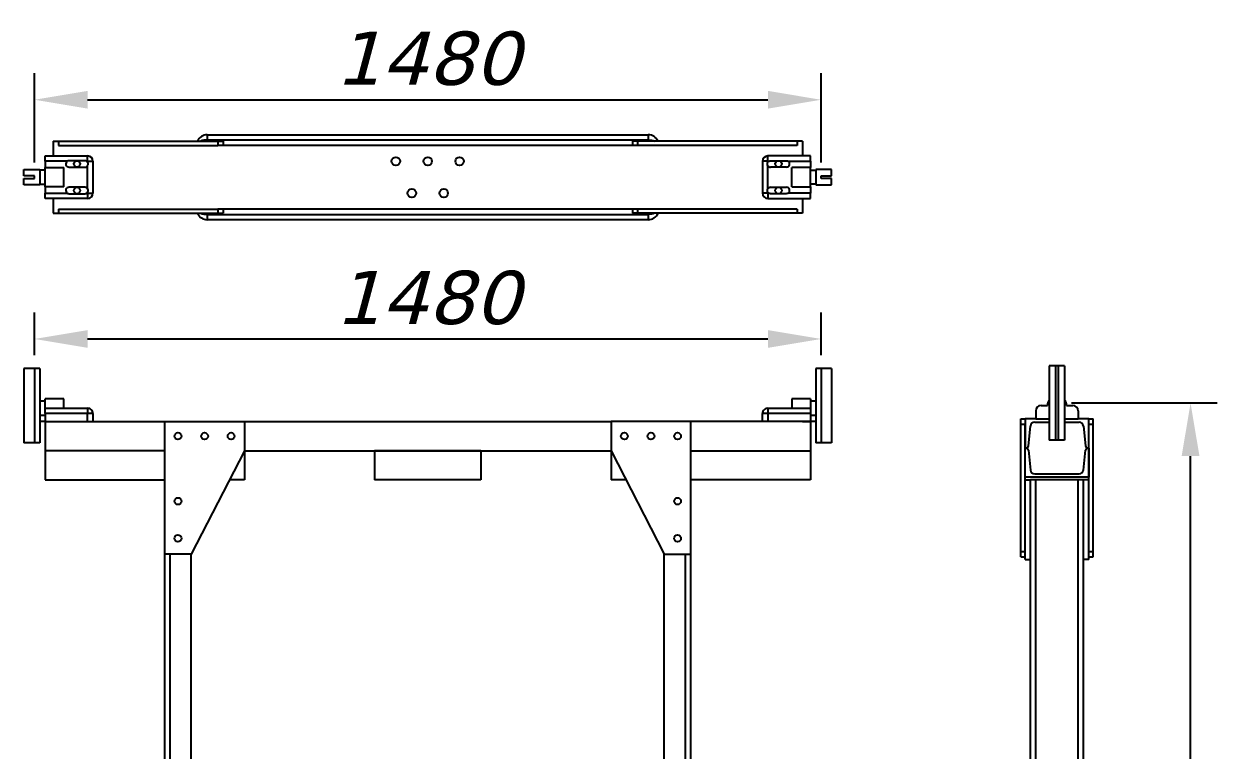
# Model space of a CAD drawing. Header units: millimetres. Extents: x -760 to 1485, y -100 to 3999.
# Drawn here: x -760 to 1485, y 2631 to 3999 of the extents above; entities that cross this region are included whole.
import ezdxf

# ---------------------------------------------------------------- set-up
doc = ezdxf.new("R2010")
doc.units = ezdxf.units.MM
doc.linetypes.add('SLD-Solid', pattern=[0])
doc.styles.get("Standard").update_dxf_attribs({"font": 'verdanai.ttf'})
doc.dimstyles.new('DimStyleALPx2', dxfattribs={"dimscale": 40, "dimtxt": 2.5, "dimasz": 2.5, "dimexe": 1.25, "dimexo": 0.625, "dimtad": 1, "dimdsep": 46, "dimtxsty": 'Standard', "dimcen": 2.5, "dimclrd": 60, "dimclre": 60, "dimadec": 0, "dimazin": 0, "dimtfac": 1, "dimtofl": 0, "dimtmove": 0, "dimatfit": 3, "dimfxl": 1, "dimarcsym": 0})

# ---------------------------------------------------------------- blocks, each defined once
blk = doc.blocks.new('*D0')
at = {"color": 60, "linetype": 'ByBlock', "lineweight": -2, "transparency": 16777216}
for p, q in [((-740, 3737.5), (-740, 3905.8)), ((740, 3737.5), (740, 3905.8)), ((-640, 3855.8), (640, 3855.8))]:
    blk.add_line(p, q, dxfattribs=at)
at = {"color": 60, "transparency": 16777216}
for points in [[(-640, 3872.5), (-640, 3839.1), (-740, 3855.8)], [(640, 3872.5), (640, 3839.1), (740, 3855.8)]]:
    blk.add_solid(points, dxfattribs=at)
at = {"layer": 'Defpoints', "color": 0, "transparency": 16777216}
for p in [(740, 3855.8), (-740, 3712.5), (740, 3712.5)]:
    blk.add_point(p, dxfattribs=at)
at = {"color": 0, "transparency": 16777216, "insert": (0, 3933.1), "char_height": 100, "attachment_point": 5}
blk.add_mtext('1480', dxfattribs=at)
blk = doc.blocks.new('*D1')
at = {"color": 60, "linetype": 'ByBlock', "lineweight": -2, "transparency": 16777216}
for p, q in [((1211.5, 3285), (1485.4, 3285)), ((1435.4, 70), (1435.4, 3185)), ((1211.5, -30), (1485.4, -30))]:
    blk.add_line(p, q, dxfattribs=at)
at = {"color": 60, "transparency": 16777216}
for points in [[(1418.7, 3185), (1452.1, 3185), (1435.4, 3285)], [(1418.7, 70), (1452.1, 70), (1435.4, -30)]]:
    blk.add_solid(points, dxfattribs=at)
at = {"layer": 'Defpoints', "color": 0, "transparency": 16777216}
for p in [(1186.5, 3285), (1435.4, 3285), (1186.5, -30)]:
    blk.add_point(p, dxfattribs=at)
at = {"color": 0, "transparency": 16777216, "insert": (1358.3, 1627.5), "char_height": 100, "attachment_point": 5, "rotation": 90}
blk.add_mtext('3315', dxfattribs=at)
blk = doc.blocks.new('*D2')
at = {"color": 60, "linetype": 'ByBlock', "lineweight": -2, "transparency": 16777216}
for p, q in [((-740, 3375), (-740, 3455.4)), ((740, 3375), (740, 3455.4)), ((-640, 3405.4), (640, 3405.4))]:
    blk.add_line(p, q, dxfattribs=at)
at = {"color": 60, "transparency": 16777216}
for points in [[(-640, 3422.1), (-640, 3388.7), (-740, 3405.4)], [(640, 3422.1), (640, 3388.7), (740, 3405.4)]]:
    blk.add_solid(points, dxfattribs=at)
at = {"layer": 'Defpoints', "color": 0, "transparency": 16777216}
for p in [(740, 3405.4), (-740, 3350), (740, 3350)]:
    blk.add_point(p, dxfattribs=at)
at = {"color": 0, "transparency": 16777216, "insert": (0, 3482.7), "char_height": 100, "attachment_point": 5}
blk.add_mtext('1480', dxfattribs=at)

msp = doc.modelspace()

# ---------------------------------------------------------------- linework, layer by layer
at = {"color": 7, "linetype": 'Continuous', "lineweight": 25}
for p, q in [((-705, 3777.961), (-705, 3769.961)), ((-705, 3777.961), (-695, 3777.961)), ((-695, 3777.961), (-695, 3769.961)), ((-695, 3777.961), (-395, 3777.961)), ((-415, 3789.961), (415, 3789.961)), ((-415, 3789.961), (-415, 3779.961)), ((415, 3779.961), (-415, 3779.961)), ((-395, 3777.961), (-395, 3769.961)), ((-395, 3777.961), (-385, 3777.961)), ((-385, 3777.961), (-385, 3769.961)), ((385, 3777.961), (385, 3769.961)), ((395, 3777.961), (385, 3777.961)), ((395, 3777.961), (395, 3769.961)), ((695, 3777.961), (395, 3777.961)), ((415, 3789.961), (415, 3779.961)), ((705, 3777.961), (695, 3777.961)), ((695, 3777.961), (695, 3769.961)), ((705, 3777.961), (705, 3769.961)), ((-720, 3749.961), (-640, 3749.961)), ((-720, 3739.961), (-720, 3749.961)), ((-705, 3769.961), (-705, 3749.961)), ((-695, 3769.961), (-395, 3769.961)), ((-640, 3739.961), (-640, 3749.961)), ((395, 3769.961), (-395, 3769.961)), ((695, 3769.961), (395, 3769.961)), ((720, 3749.961), (640, 3749.961)), ((640, 3739.961), (640, 3749.961)), ((705, 3769.961), (705, 3749.961)), ((720, 3739.961), (720, 3749.961)), ((-678.317, 3739.961), (-720, 3739.961)), ((-720, 3739.961), (-720, 3727.961)), ((-720, 3727.961), (-685, 3727.961)), ((-720, 3691.961), (-720, 3727.961)), ((-685, 3691.961), (-685, 3727.961)), ((-645, 3740.961), (-675, 3740.961)), ((-675, 3728.961), (-645, 3728.961)), ((-640, 3739.961), (-641.683, 3739.961)), ((-640, 3739.961), (-630, 3739.961)), ((-640, 3738.278), (-640, 3739.961)), ((-640, 3688.278), (-640, 3731.644)), ((-630, 3739.961), (-630, 3679.961)), ((640, 3739.961), (630, 3739.961)), ((630, 3739.961), (630, 3679.961)), ((640, 3739.961), (641.683, 3739.961)), ((640, 3738.278), (640, 3739.961)), ((640, 3688.278), (640, 3731.644)), ((645, 3740.961), (675, 3740.961)), ((675, 3728.961), (645, 3728.961)), ((678.317, 3739.961), (720, 3739.961)), ((720, 3727.961), (685, 3727.961)), ((685, 3691.961), (685, 3727.961)), ((720, 3739.961), (720, 3727.961)), ((720, 3691.961), (720, 3727.961)), ((-720, 3722.961), (-730, 3722.961)), ((720, 3722.961), (730, 3722.961)), ((-730, 3696.961), (-720, 3696.961)), ((-685, 3691.961), (-720, 3691.961)), ((-720, 3691.961), (-720, 3679.961)), ((-645, 3690.961), (-675, 3690.961)), ((645, 3690.961), (675, 3690.961)), ((685, 3691.961), (720, 3691.961)), ((730, 3696.961), (720, 3696.961)), ((720, 3691.961), (720, 3679.961)), ((-720, 3679.961), (-678.317, 3679.961)), ((-720, 3669.961), (-720, 3679.961)), ((-640, 3669.961), (-720, 3669.961)), ((-705, 3669.961), (-705, 3649.961)), ((-675, 3678.961), (-645, 3678.961)), ((-641.683, 3679.961), (-640, 3679.961)), ((-640, 3679.961), (-640, 3681.644)), ((-640, 3679.961), (-630, 3679.961)), ((-640, 3679.961), (-640, 3669.961)), ((640, 3679.961), (630, 3679.961)), ((640, 3679.961), (640, 3681.644)), ((641.683, 3679.961), (640, 3679.961)), ((640, 3679.961), (640, 3669.961)), ((640, 3669.961), (720, 3669.961)), ((675, 3678.961), (645, 3678.961)), ((720, 3679.961), (678.317, 3679.961)), ((705, 3669.961), (705, 3649.961)), ((720, 3669.961), (720, 3679.961)), ((-705, 3649.961), (-705, 3641.961)), ((-705, 3641.961), (-695, 3641.961)), ((-695, 3649.961), (-695, 3641.961)), ((-695, 3649.961), (-395, 3649.961)), ((-695, 3641.961), (-395, 3641.961)), ((-415, 3639.961), (415, 3639.961)), ((-415, 3639.961), (-415, 3629.961)), ((395, 3649.961), (-395, 3649.961)), ((-395, 3649.961), (-395, 3641.961)), ((-395, 3641.961), (-385, 3641.961)), ((-385, 3649.961), (-385, 3641.961)), ((385, 3649.961), (385, 3641.961)), ((395, 3641.961), (385, 3641.961)), ((395, 3649.961), (395, 3641.961)), ((695, 3649.961), (395, 3649.961)), ((695, 3641.961), (395, 3641.961)), ((415, 3639.961), (415, 3629.961)), ((695, 3649.961), (695, 3641.961)), ((705, 3641.961), (695, 3641.961)), ((705, 3649.961), (705, 3641.961)), ((415, 3629.961), (-415, 3629.961)), ((1154, 3279.999), (1166, 3279.999)), ((1202, 3279.999), (1214, 3279.999)), ((1144, 3269.999), (1144, 3254.999)), ((1224, 3269.999), (1224, 3254.999)), ((1116, 3254.999), (1124, 3254.999)), ((1116, 3244.999), (1116, 3254.999)), ((1116, 3244.999), (1124, 3244.999)), ((1116, 3004.999), (1116, 3244.999)), ((1144, 3254.999), (1124, 3254.999)), ((1124, 3254.999), (1124, 3199.999)), ((1124, 3004.999), (1124, 3244.999)), ((1130.364, 3204.029), (1134.306, 3241.536)), ((1142.262, 3248.699), (1169.5, 3248.699)), ((1144, 3254.999), (1169.5, 3254.999)), ((1198.5, 3254.999), (1224, 3254.999)), ((1198.5, 3248.699), (1225.737, 3248.699)), ((1244, 3254.999), (1224, 3254.999)), ((1233.694, 3241.536), (1237.636, 3204.029)), ((1244, 3254.999), (1252, 3254.999)), ((1244, 3199.999), (1244, 3254.999)), ((1244, 3244.999), (1252, 3244.999)), ((1244, 3004.999), (1244, 3244.999)), ((1252, 3244.999), (1252, 3254.999)), ((1252, 3004.999), (1252, 3244.999)), ((1124, 3199.999), (1125.889, 3199.999)), ((1124, 3144.999), (1124, 3199.999)), ((1130.364, 3195.97), (1134.306, 3158.463)), ((1233.694, 3158.463), (1237.636, 3195.97)), ((1242.111, 3199.999), (1244, 3199.999)), ((1244, 3199.999), (1244, 3144.999)), ((1244, 3144.999), (1124, 3144.999)), ((1142.262, 3151.299), (1225.737, 3151.299)), ((1124, 3140), (1134, 3140)), ((1134, 115), (1134, 3140)), ((1144, 3140), (1134, 3140)), ((1134, 2989.999), (1134, 3140)), ((1144, 115), (1144, 3140)), ((1224, 3140), (1144, 3140)), ((1224, 115), (1224, 3140)), ((1234, 3140), (1224, 3140)), ((1234, 2989.999), (1234, 3140)), ((1244, 3140), (1234, 3140)), ((1116, 2994.999), (1116, 3004.999)), ((1116, 3004.999), (1124, 3004.999)), ((1116, 2994.999), (1124, 2994.999)), ((1124, 2994.999), (1124, 3004.999)), ((1124, 2989.999), (1124, 2994.999)), ((1124, 2989.999), (1134, 2989.999)), ((1234, 265), (1234, 2989.999)), ((1244, 2989.999), (1234, 2989.999)), ((1244, 3004.999), (1252, 3004.999)), ((1244, 2994.999), (1244, 3004.999)), ((1244, 2994.999), (1252, 2994.999)), ((1244, 2989.999), (1244, 2994.999)), ((1252, 2994.999), (1252, 3004.999))]:
    msp.add_line(p, q, dxfattribs=at)
at = {"color": 8, "linetype": 'Continuous', "lineweight": 25}
for p, q in [((-415, 3779.961), (-415, 3777.961)), ((415, 3779.961), (415, 3777.961)), ((-415, 3641.961), (-415, 3639.961)), ((415, 3641.961), (415, 3639.961))]:
    msp.add_line(p, q, dxfattribs=at)
at = {"color": 2, "linetype": 'Continuous', "lineweight": 25, "true_color": 0xf1eb1f}
for p, q in [((-760, 3724.461), (-730, 3724.461)), ((-760, 3712.461), (-760, 3724.461)), ((-740, 3712.461), (-760, 3712.461)), ((-760, 3695.461), (-760, 3707.461)), ((-760, 3707.461), (-740, 3707.461)), ((-740, 3707.461), (-740, 3712.461)), ((-730, 3724.461), (-730, 3695.461)), ((730, 3724.461), (730, 3695.461)), ((760, 3724.461), (730, 3724.461)), ((740, 3707.461), (740, 3712.461)), ((740, 3712.461), (760, 3712.461)), ((760, 3707.461), (740, 3707.461)), ((760, 3712.461), (760, 3724.461)), ((760, 3695.461), (760, 3707.461)), ((-730, 3695.461), (-760, 3695.461)), ((730, 3695.461), (760, 3695.461)), ((1169.5, 3354.999), (1169.5, 3214.999)), ((1181.5, 3354.999), (1169.5, 3354.999)), ((1181.5, 3354.999), (1181.5, 3214.999)), ((1186.5, 3354.999), (1181.5, 3354.999)), ((1186.5, 3354.999), (1186.5, 3214.999)), ((1198.5, 3354.999), (1186.5, 3354.999)), ((1198.5, 3354.999), (1198.5, 3214.999)), ((1181.5, 3214.999), (1169.5, 3214.999)), ((1186.5, 3214.999), (1181.5, 3214.999)), ((1198.5, 3214.999), (1186.5, 3214.999))]:
    msp.add_line(p, q, dxfattribs=at)
at = {"color": 2, "linetype": 'SLD-Solid', "lineweight": 25, "true_color": 0xf1eb1f}
for p, q in [((-730, 3349.999), (-760, 3349.999)), ((-760, 3349.999), (-760, 3210)), ((-730, 3349.999), (-730, 3210)), ((760, 3349.999), (730, 3349.999)), ((730, 3349.999), (730, 3210)), ((760, 3349.999), (760, 3210)), ((-730, 3210), (-760, 3210)), ((760, 3210), (730, 3210))]:
    msp.add_line(p, q, dxfattribs=at)
for p, q in [((-740, 3349.999), (-740, 3210)), ((740, 3349.999), (740, 3210)), ((-720, 3250), (-720, 3140)), ((720, 3250), (720, 3140))]:
    msp.add_line(p, q)
at = {"color": 7, "linetype": 'SLD-Solid', "lineweight": 25}
for p, q in [((-720, 3288), (-730, 3288)), ((-685, 3293), (-720, 3293)), ((-720, 3275), (-720, 3293)), ((-685, 3275), (-685, 3293)), ((720, 3293), (685, 3293)), ((685, 3293), (685, 3275)), ((720, 3293), (720, 3275)), ((730, 3288), (720, 3288)), ((-730, 3262), (-720, 3262)), ((-720, 3275), (-640, 3275)), ((-720, 3265), (-720, 3275)), ((-720, 3265), (-720, 3250)), ((-640, 3265), (-720, 3265)), ((-640, 3275), (-640, 3265)), ((-640, 3250), (-640, 3265)), ((-630, 3265), (-640, 3265)), ((-630, 3265), (-630, 3250)), ((630, 3250), (630, 3265)), ((640, 3265), (630, 3265)), ((640, 3275), (720, 3275)), ((640, 3275), (640, 3265)), ((640, 3265), (640, 3250)), ((720, 3265), (640, 3265)), ((720, 3275), (720, 3265)), ((720, 3265), (720, 3250)), ((720, 3262), (730, 3262)), ((-720, 3250), (-730, 3250)), ((-720, 3250), (-705, 3250)), ((-720, 3250), (-345, 3250)), ((-495, 3000), (-495, 3250)), ((-495, 3250), (-345, 3250)), ((-345, 3250), (-345, 3195)), ((-345, 3250), (345, 3250)), ((345, 3250), (345, 3195)), ((720, 3250), (345, 3250)), ((495, 3000), (495, 3250)), ((705, 3250), (720, 3250)), ((730, 3250), (720, 3250)), ((-495, 3195), (-720, 3195)), ((-345, 3195), (-445, 3000)), ((-345, 3195), (345, 3195)), ((-345, 3195), (-345, 3140)), ((100, 3195), (-100, 3195)), ((-100, 3195), (-100, 3140)), ((100, 3195), (100, 3140)), ((345, 3195), (445, 3000)), ((345, 3195), (345, 3140)), ((495, 3195), (720, 3195)), ((-720, 3140), (-495, 3140)), ((-345, 3140), (-373.205, 3140)), ((100, 3140), (-100, 3140)), ((373.205, 3140), (345, 3140)), ((720, 3140), (495, 3140)), ((-445, 3000), (-495, 3000)), ((-495, 250), (-495, 3000)), ((-445, 259.999), (-445, 3000)), ((445, 3000), (495, 3000)), ((445, 259.999), (445, 3000)), ((495, 250), (495, 3000))]:
    msp.add_line(p, q, dxfattribs=at)
at = {"color": 8, "linetype": 'SLD-Solid', "lineweight": 25}
for p, q in [((-485, 259.999), (-485, 3000)), ((485, 259.999), (485, 3000))]:
    msp.add_line(p, q, dxfattribs=at)
at = {"color": 7, "linetype": 'Continuous', "lineweight": 25}
for centre, radius in [((-660, 3734.961), 6), ((-60, 3739.961), 8), ((0, 3739.961), 8), ((60, 3739.961), 8), ((660, 3734.961), 6), ((-660, 3684.961), 6), ((-30, 3679.961), 8), ((30, 3679.961), 8), ((660, 3684.961), 6)]:
    msp.add_circle(centre, radius, dxfattribs=at)
at = {"color": 7, "linetype": 'SLD-Solid', "lineweight": 25}
for centre in [(-470, 3222.5), (-420, 3222.499), (-370, 3222.499), (370, 3222.499), (420, 3222.499), (470, 3222.5), (-470, 3100), (470, 3100), (-470, 3030), (470, 3030)]:
    msp.add_circle(centre, 6.5, dxfattribs=at)
at = {"color": 7, "linetype": 'Continuous', "lineweight": 25}
for centre, radius, start, end in [((-415, 3769.961), 20, 90, 156.421822), ((415, 3769.961), 20, 23.578178, 90), ((-640, 3739.961), 10, 0, 90), ((640, 3739.961), 10, 90, 180), ((-675, 3734.961), 6, 123.55731, 270), ((-645, 3734.961), 6, 270, 326.44269), ((-645, 3734.961), 6, 33.55731, 56.44269), ((645, 3734.961), 6, 123.55731, 146.44269), ((645, 3734.961), 6, 213.55731, 270), ((675, 3734.961), 6, 270, 56.44269), ((-675, 3684.961), 6, 90, 236.44269), ((-645, 3684.961), 6, 33.55731, 90), ((645, 3684.961), 6, 90, 146.44269), ((675, 3684.961), 6, 303.55731, 90), ((-645, 3684.961), 6, 303.55731, 326.44269), ((-640, 3679.961), 10, 270, 0), ((640, 3679.961), 10, 180, 270), ((645, 3684.961), 6, 213.55731, 236.44269), ((-415, 3649.961), 20, 203.578178, 270), ((415, 3649.961), 20, 270, 336.421822), ((1154, 3269.999), 10, 90, 180), ((1184, 3279.999), 18, 143.663942, 180), ((1184, 3279.999), 18, 0, 36.336058), ((1214, 3269.999), 10, 0, 90), ((1142.262, 3240.699), 8, 90, 174), ((1225.737, 3240.699), 8, 6, 90), ((1125.889, 3204.499), 4.5, 270, 354), ((1125.889, 3195.499), 4.5, 6, 90), ((1242.111, 3204.499), 4.5, 186, 270), ((1242.111, 3195.499), 4.5, 90, 174), ((1142.262, 3159.299), 8, 186, 270), ((1225.737, 3159.299), 8, 270, 354)]:
    msp.add_arc(centre, radius, start, end, dxfattribs=at)
at = {"color": 7, "linetype": 'SLD-Solid', "lineweight": 25}
for centre, start, end in [((-640, 3265), 359.999581, 90.001956), ((640, 3265), 89.998044, 180.000419)]:
    msp.add_arc(centre, 10, start, end, dxfattribs=at)
at = {"color": 8, "linetype": 'Continuous', "lineweight": 25}
for centre, start_param, end_param in [((-415, 3769.961), 1.57079633, 2.21429744), ((-415, 3649.961), 4.06888787, 4.71238898)]:
    msp.add_ellipse(centre, major_axis=(20, 0), ratio=0.5, start_param=start_param, end_param=end_param, dxfattribs=at)
at = {"color": 8, "linetype": 'Continuous', "lineweight": 25, "extrusion": (0, 0, -1)}
for centre, start_param, end_param in [((415, 3769.961), 1.57079633, 2.21429744), ((415, 3649.961), 4.06888787, 4.71238898)]:
    msp.add_ellipse(centre, major_axis=(-20, 0), ratio=0.5, start_param=start_param, end_param=end_param, dxfattribs=at)
at = {"color": 7, "linetype": 'Continuous', "lineweight": 25}
for points, knots in [([(-675, 3740.961), (-675.679, 3740.902), (-676.859, 3740.799), (-677.882, 3740.211), (-678.317, 3739.961)], [0, 0, 0, 0, 0.5748693, 1, 1, 1, 1]), ([(-641.683, 3739.961), (-642.282, 3740.287), (-643.322, 3740.854), (-644.5, 3740.929), (-645, 3740.961)], [0, 0, 0, 0, 0.57488917, 1, 1, 1, 1]), ([(-640, 3731.644), (-639.682, 3732.243), (-639.047, 3733.44), (-638.92, 3735.5), (-639.326, 3737.147), (-639.835, 3738), (-640, 3738.278)], [0, 0, 0, 0, 0.2875517, 0.5750886, 0.86188697, 1, 1, 1, 1]), ([(640, 3731.644), (639.682, 3732.243), (639.047, 3733.44), (638.92, 3735.5), (639.326, 3737.147), (639.835, 3738), (640, 3738.278)], [0, 0, 0, 0, 0.2875517, 0.5750886, 0.86188697, 1, 1, 1, 1]), ([(641.683, 3739.961), (642.282, 3740.287), (643.322, 3740.854), (644.499, 3740.929), (645, 3740.961)], [0, 0, 0, 0, 0.57488917, 1, 1, 1, 1]), ([(675, 3740.961), (675.679, 3740.902), (676.859, 3740.799), (677.882, 3740.211), (678.317, 3739.961)], [0, 0, 0, 0, 0.5748693, 1, 1, 1, 1]), ([(-640, 3681.644), (-639.682, 3682.243), (-639.047, 3683.44), (-638.92, 3685.5), (-639.326, 3687.147), (-639.835, 3688), (-640, 3688.278)], [0, 0, 0, 0, 0.28755192, 0.57508852, 0.86188687, 1, 1, 1, 1]), ([(640, 3681.644), (639.682, 3682.243), (639.047, 3683.44), (638.92, 3685.5), (639.326, 3687.147), (639.835, 3688), (640, 3688.278)], [0, 0, 0, 0, 0.28755192, 0.57508852, 0.86188687, 1, 1, 1, 1]), ([(-678.317, 3679.961), (-677.718, 3679.635), (-676.678, 3679.068), (-675.501, 3678.993), (-675, 3678.961)], [0, 0, 0, 0, 0.57489092, 1, 1, 1, 1]), ([(-645, 3678.961), (-644.321, 3679.02), (-643.141, 3679.123), (-642.118, 3679.711), (-641.683, 3679.961)], [0, 0, 0, 0, 0.57486738, 1, 1, 1, 1]), ([(645, 3678.961), (644.321, 3679.02), (643.141, 3679.123), (642.118, 3679.711), (641.683, 3679.961)], [0, 0, 0, 0, 0.57486738, 1, 1, 1, 1]), ([(678.317, 3679.961), (677.718, 3679.635), (676.678, 3679.068), (675.5, 3678.993), (675, 3678.961)], [0, 0, 0, 0, 0.57489092, 1, 1, 1, 1])]:
    msp.add_open_spline(points, degree=3, knots=knots, dxfattribs=at)

# ---------------------------------------------------------------- dimensions: what is measured, and where the dimension line sits
for base, p1, p2, picture, middle in [((740, 3855.808), (-740, 3712.461), (740, 3712.461), '*D0', (0, 3933.092)), ((740, 3405.392), (-740, 3349.999), (740, 3349.999), '*D2', (0, 3482.676))]:
    dim = msp.add_linear_dim(base=base, p1=p1, p2=p2, dimstyle='DimStyleALPx2')
    dim.commit()
    dim.dimension.update_dxf_attribs({"geometry": picture, "text_midpoint": middle})
dim = msp.add_linear_dim(base=(1435.416, 3284.999), p1=(1186.5, -30), p2=(1186.5, 3284.999), angle=90, dimstyle='DimStyleALPx2')
dim.commit()
dim.dimension.update_dxf_attribs({"geometry": '*D1', "text_midpoint": (1358.335, 1627.5)})

doc.saveas('drawing.dxf')
